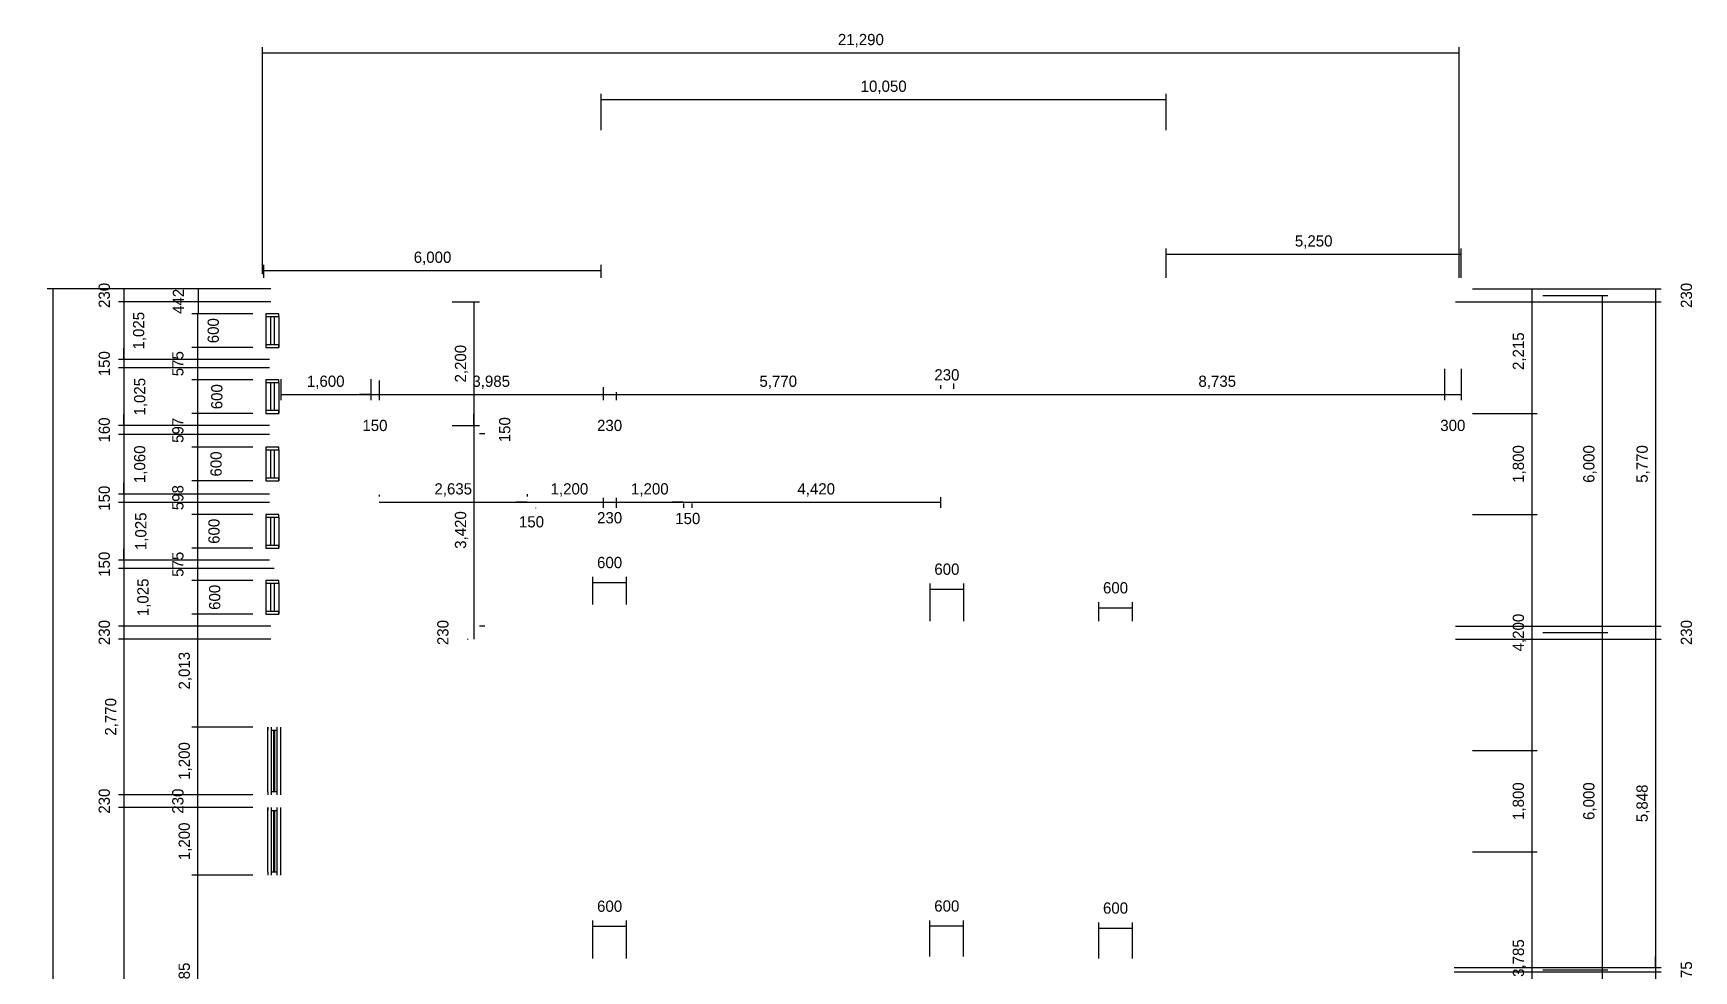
# Model space of a CAD drawing. Extents: x -2017610 to 288295, y -639251 to 250994.
# Drawn here: x 40877 to 70418, y -128851 to -112166 of the extents above; entities that cross this region are included whole.
import ezdxf

# ---------------------------------------------------------------- set-up
doc = ezdxf.new("R2010")
doc.units = 0
doc.header["$LTSCALE"] = 2
doc.header["$MEASUREMENT"] = 0
doc.header["$PDMODE"] = 2
doc.layers.get('0').update_dxf_attribs({"linetype": 'CONTINUOUS'})
doc.layers.get('DEFPOINTS').update_dxf_attribs({"linetype": 'CONTINUOUS'})
doc.layers.add('DIM', color=8, linetype='CONTINUOUS')
doc.layers.add('DOOR-WINDOW', color=8, linetype='CONTINUOUS')
doc.styles.add('STYLUS', font='stylu.ttf')
doc.dimstyles.new('DIM100S', dxfattribs={"dimscale": 0, "dimtxt": 200, "dimasz": 200, "dimexe": 100, "dimexo": 200, "dimgap": 100, "dimtad": 1, "dimdec": 0, "dimtxsty": 'STYLUS', "dimblk1": 'ARCHTICK', "dimblk2": 'ARCHTICK', "dimsah": 1, "dimcen": 100, "dimclrd": 256, "dimclre": 256, "dimclrt": 10, "dimazin": 3, "dimtfac": 1, "dimtdec": 0, "dimtmove": 0, "dimatfit": 3, "dimtolj": 1, "dimtzin": 0})

# ---------------------------------------------------------------- blocks, each defined once
blk = doc.blocks.new('*D26')
at = {"layer": 'DEFPOINTS', "color": 0}
for p in [(60431, -122390), (59831, -122832), (60431, -122832)]:
    blk.add_point(p, dxfattribs=at)
at = {"layer": 'DIM'}
for p, q in [((59831, -122632), (59831, -122290)), ((60431, -122632), (60431, -122290)), ((59831, -122390), (60431, -122390))]:
    blk.add_line(p, q, dxfattribs=at)
at = {"layer": 'DIM', "color": 10, "insert": (60131, -122036), "char_height": 200, "attachment_point": 5, "style": 'STYLUS'}
blk.add_mtext('\\A1;600', dxfattribs=at)
blk = doc.blocks.new('_ARCHTICK')
blk = doc.blocks.new('*D27')
at = {"layer": 'DEFPOINTS', "color": 0}
for p in [(57431, -122059), (56831, -122832), (57431, -122832)]:
    blk.add_point(p, dxfattribs=at)
at = {"layer": 'DIM'}
for p, q in [((56831, -122632), (56831, -121959)), ((57431, -122632), (57431, -121959)), ((56831, -122059), (57431, -122059))]:
    blk.add_line(p, q, dxfattribs=at)
at = {"layer": 'DIM', "color": 10, "insert": (57131, -121705), "char_height": 200, "attachment_point": 5, "style": 'STYLUS'}
blk.add_mtext('\\A1;600', dxfattribs=at)
blk = doc.blocks.new('*D28')
at = {"layer": 'DEFPOINTS', "color": 0}
for p in [(51431, -121941), (50831, -122532), (51431, -122532)]:
    blk.add_point(p, dxfattribs=at)
at = {"layer": 'DIM'}
for p, q in [((50831, -122332), (50831, -121841)), ((50831, -121941), (51431, -121941)), ((51431, -122332), (51431, -121841))]:
    blk.add_line(p, q, dxfattribs=at)
at = {"layer": 'DIM', "color": 10, "insert": (51131, -121587), "char_height": 200, "attachment_point": 5, "style": 'STYLUS'}
blk.add_mtext('\\A1;600', dxfattribs=at)
blk = doc.blocks.new('*D29')
at = {"layer": 'DEFPOINTS', "color": 0}
for p in [(51431, -128057), (50831, -128832), (51431, -128832)]:
    blk.add_point(p, dxfattribs=at)
at = {"layer": 'DIM'}
for p, q in [((50831, -128632), (50831, -127957)), ((50831, -128057), (51431, -128057)), ((51431, -128632), (51431, -127957))]:
    blk.add_line(p, q, dxfattribs=at)
at = {"layer": 'DIM', "color": 10, "insert": (51131, -127703), "char_height": 200, "attachment_point": 5, "style": 'STYLUS'}
blk.add_mtext('\\A1;600', dxfattribs=at)
blk = doc.blocks.new('*D30')
at = {"layer": 'DEFPOINTS', "color": 0}
for p in [(57429, -128053), (56829, -128795), (57429, -128795)]:
    blk.add_point(p, dxfattribs=at)
at = {"layer": 'DIM'}
for p, q in [((56829, -128595), (56829, -127953)), ((56829, -128053), (57429, -128053)), ((57429, -128595), (57429, -127953))]:
    blk.add_line(p, q, dxfattribs=at)
at = {"layer": 'DIM', "color": 10, "insert": (57129, -127699), "char_height": 200, "attachment_point": 5, "style": 'STYLUS'}
blk.add_mtext('\\A1;600', dxfattribs=at)
blk = doc.blocks.new('*D31')
at = {"layer": 'DEFPOINTS', "color": 0}
for p in [(60431, -128091), (59831, -128832), (60431, -128832)]:
    blk.add_point(p, dxfattribs=at)
at = {"layer": 'DIM'}
for p, q in [((59831, -128632), (59831, -127991)), ((59831, -128091), (60431, -128091)), ((60431, -128632), (60431, -127991))]:
    blk.add_line(p, q, dxfattribs=at)
at = {"layer": 'DIM', "color": 10, "insert": (60131, -127736), "char_height": 200, "attachment_point": 5, "style": 'STYLUS'}
blk.add_mtext('\\A1;600', dxfattribs=at)
blk = doc.blocks.new('*D35')
at = {"layer": 'DEFPOINTS', "color": 0}
for p in [(61031, -113347), (50981, -114092), (61031, -114092)]:
    blk.add_point(p, dxfattribs=at)
at = {"layer": 'DIM'}
for p, q in [((50981, -113892), (50981, -113247)), ((50981, -113347), (61031, -113347)), ((61031, -113892), (61031, -113247))]:
    blk.add_line(p, q, dxfattribs=at)
at = {"layer": 'DIM', "color": 10, "insert": (56006, -113128), "char_height": 200, "attachment_point": 5, "style": 'STYLUS'}
blk.add_mtext('\\A1;10,050', dxfattribs=at)
blk = doc.blocks.new('*D36')
at = {"layer": 'DEFPOINTS', "color": 0}
for p in [(66246, -112516), (44956, -116657), (66246, -116717)]:
    blk.add_point(p, dxfattribs=at)
at = {"layer": 'DIM'}
for p, q in [((44956, -116457), (44956, -112416)), ((44956, -112516), (66246, -112516)), ((66246, -116517), (66246, -112416))]:
    blk.add_line(p, q, dxfattribs=at)
at = {"layer": 'DIM', "color": 10, "insert": (55601, -112297), "char_height": 200, "attachment_point": 5, "style": 'STYLUS'}
blk.add_mtext('\\A1;21,290', dxfattribs=at)
blk = doc.blocks.new('*D47')
at = {"layer": 'DEFPOINTS', "color": 0}
for p in [(66281, -116717), (66281, -118932), (67534, -118932)]:
    blk.add_point(p, dxfattribs=at)
at = {"layer": 'DIM'}
for p, q in [((66481, -116717), (67634, -116717)), ((67534, -116717), (67534, -118932)), ((66481, -118932), (67634, -118932))]:
    blk.add_line(p, q, dxfattribs=at)
at = {"layer": 'DIM', "color": 10, "insert": (67316, -117825), "char_height": 200, "attachment_point": 5, "rotation": 90, "style": 'STYLUS'}
blk.add_mtext('\\A1;2,215', dxfattribs=at)
blk = doc.blocks.new('*D48')
at = {"layer": 'DEFPOINTS', "color": 0}
for p in [(66281, -118932), (66281, -120732), (67534, -120732)]:
    blk.add_point(p, dxfattribs=at)
at = {"layer": 'DIM'}
for p, q in [((66481, -118932), (67634, -118932)), ((67534, -118932), (67534, -120732)), ((66481, -120732), (67634, -120732))]:
    blk.add_line(p, q, dxfattribs=at)
at = {"layer": 'DIM', "color": 10, "insert": (67315, -119832), "char_height": 200, "attachment_point": 5, "rotation": 90, "style": 'STYLUS'}
blk.add_mtext('\\A1;1,800', dxfattribs=at)
blk = doc.blocks.new('*D49')
at = {"layer": 'DEFPOINTS', "color": 0}
for p in [(66281, -120732), (66281, -124932), (67534, -124932)]:
    blk.add_point(p, dxfattribs=at)
at = {"layer": 'DIM'}
for p, q in [((66481, -120732), (67634, -120732)), ((67534, -120732), (67534, -124932)), ((66481, -124932), (67634, -124932))]:
    blk.add_line(p, q, dxfattribs=at)
at = {"layer": 'DIM', "color": 10, "insert": (67315, -122832), "char_height": 200, "attachment_point": 5, "rotation": 90, "style": 'STYLUS'}
blk.add_mtext('\\A1;4,200', dxfattribs=at)
blk = doc.blocks.new('*D50')
at = {"layer": 'DEFPOINTS', "color": 0}
for p in [(66281, -124932), (66281, -126732), (67534, -126732)]:
    blk.add_point(p, dxfattribs=at)
at = {"layer": 'DIM'}
for p, q in [((66481, -124932), (67634, -124932)), ((67534, -124932), (67534, -126732)), ((66481, -126732), (67634, -126732))]:
    blk.add_line(p, q, dxfattribs=at)
at = {"layer": 'DIM', "color": 10, "insert": (67315, -125832), "char_height": 200, "attachment_point": 5, "rotation": 90, "style": 'STYLUS'}
blk.add_mtext('\\A1;1,800', dxfattribs=at)
blk = doc.blocks.new('*D51')
at = {"layer": 'DEFPOINTS', "color": 0}
for p in [(66281, -126732), (66281, -130517), (67534, -130517)]:
    blk.add_point(p, dxfattribs=at)
at = {"layer": 'DIM'}
for p, q in [((66481, -126732), (67634, -126732)), ((67534, -126732), (67534, -130517)), ((66481, -130517), (67634, -130517))]:
    blk.add_line(p, q, dxfattribs=at)
at = {"layer": 'DIM', "color": 10, "insert": (67316, -128625), "char_height": 200, "attachment_point": 5, "rotation": 90, "style": 'STYLUS'}
blk.add_mtext('\\A1;3,785', dxfattribs=at)
blk = doc.blocks.new('*D56')
at = {"layer": 'DEFPOINTS', "color": 0}
for p in [(67534, -116832), (67534, -122832), (68788, -122832)]:
    blk.add_point(p, dxfattribs=at)
at = {"layer": 'DIM'}
for p, q in [((67734, -116832), (68888, -116832)), ((68788, -116832), (68788, -122832)), ((67734, -122832), (68888, -122832))]:
    blk.add_line(p, q, dxfattribs=at)
at = {"layer": 'DIM', "color": 10, "insert": (68569, -119832), "char_height": 200, "attachment_point": 5, "rotation": 90, "style": 'STYLUS'}
blk.add_mtext('\\A1;6,000', dxfattribs=at)
blk = doc.blocks.new('*D57')
at = {"layer": 'DEFPOINTS', "color": 0}
for p in [(67534, -122832), (67534, -128832), (68788, -128832)]:
    blk.add_point(p, dxfattribs=at)
at = {"layer": 'DIM'}
for p, q in [((67734, -122832), (68888, -122832)), ((68788, -122832), (68788, -128832)), ((67734, -128832), (68888, -128832))]:
    blk.add_line(p, q, dxfattribs=at)
at = {"layer": 'DIM', "color": 10, "insert": (68569, -125832), "char_height": 200, "attachment_point": 5, "rotation": 90, "style": 'STYLUS'}
blk.add_mtext('\\A1;6,000', dxfattribs=at)
blk = doc.blocks.new('*D58')
at = {"layer": 'DEFPOINTS', "color": 0}
for p in [(67534, -128832), (67534, -134832), (68788, -134832)]:
    blk.add_point(p, dxfattribs=at)
at = {"layer": 'DIM'}
for p, q in [((67734, -128832), (68888, -128832)), ((68788, -128832), (68788, -134832)), ((67734, -134832), (68888, -134832))]:
    blk.add_line(p, q, dxfattribs=at)
at = {"layer": 'DIM', "color": 10, "insert": (68569, -131832), "char_height": 200, "attachment_point": 5, "rotation": 90, "style": 'STYLUS'}
blk.add_mtext('\\A1;6,000', dxfattribs=at)
blk = doc.blocks.new('*D66')
at = {"layer": 'DEFPOINTS', "color": 0}
for p in [(44981, -116717), (43810, -117160), (44981, -117160)]:
    blk.add_point(p, dxfattribs=at)
at = {"layer": 'DIM'}
for p, q in [((44781, -116717), (43710, -116717)), ((43810, -116717), (43810, -117160)), ((44781, -117160), (43710, -117160))]:
    blk.add_line(p, q, dxfattribs=at)
at = {"layer": 'DIM', "color": 10, "insert": (43460, -116938), "char_height": 200, "attachment_point": 5, "rotation": 90, "style": 'STYLUS'}
blk.add_mtext('\\A1;442', dxfattribs=at)
blk = doc.blocks.new('W1200')
for p, q in [((50, 230), (0, 230)), ((0, 165), (1200, 165)), ((0, 65), (1200, 65)), ((0, 0), (50, 0)), ((50, 230), (1200, 230)), ((50, 65), (50, 165)), ((50, 125), (1150, 125)), ((50, 105), (1150, 105)), ((50, 0), (1200, 0)), ((1200, 230), (1150, 230)), ((1150, 165), (1150, 65)), ((1150, 0), (1200, 0))]:
    blk.add_line(p, q)
blk = doc.blocks.new('W600')
at = {"layer": 'DOOR-WINDOW', "ltscale": 1000}
for p, q in [((50, 0), (0, 0)), ((0, 0), (0, -230)), ((50, 0), (600, 0)), ((50, -230), (50, 0)), ((550, 0), (550, -230)), ((600, 0), (550, 0)), ((600, -230), (600, 0)), ((0, -230), (50, -230)), ((50, -80), (550, -80)), ((50, -150), (550, -150)), ((50, -230), (600, -230)), ((550, -230), (600, -230))]:
    blk.add_line(p, q, dxfattribs=at)
blk = doc.blocks.new('*D117')
at = {"layer": 'DEFPOINTS', "color": 0}
for p in [(44981, -117160), (43801, -117760), (44981, -117760)]:
    blk.add_point(p, dxfattribs=at)
at = {"layer": 'DIM'}
for p, q in [((44781, -117160), (43701, -117160)), ((43801, -117160), (43801, -117760)), ((44781, -117760), (43701, -117760))]:
    blk.add_line(p, q, dxfattribs=at)
at = {"layer": 'DIM', "color": 10, "insert": (44081, -117460), "char_height": 200, "attachment_point": 5, "rotation": 90, "style": 'STYLUS'}
blk.add_mtext('\\A1;600', dxfattribs=at)
blk = doc.blocks.new('*D118')
at = {"layer": 'DEFPOINTS', "color": 0}
for p in [(44981, -117760), (43801, -118335), (44981, -118335)]:
    blk.add_point(p, dxfattribs=at)
at = {"layer": 'DIM'}
for p, q in [((44781, -117760), (43701, -117760)), ((43801, -117760), (43801, -118335)), ((44781, -118335), (43701, -118335))]:
    blk.add_line(p, q, dxfattribs=at)
at = {"layer": 'DIM', "color": 10, "insert": (43451, -118047), "char_height": 200, "attachment_point": 5, "rotation": 90, "style": 'STYLUS'}
blk.add_mtext('\\A1;575', dxfattribs=at)
blk = doc.blocks.new('*D119')
at = {"layer": 'DEFPOINTS', "color": 0}
for p in [(44981, -118335), (43801, -118935), (44981, -118935)]:
    blk.add_point(p, dxfattribs=at)
at = {"layer": 'DIM'}
for p, q in [((44781, -118335), (43701, -118335)), ((43801, -118335), (43801, -118935)), ((44781, -118935), (43701, -118935))]:
    blk.add_line(p, q, dxfattribs=at)
at = {"layer": 'DIM', "color": 10, "insert": (44144, -118635), "char_height": 200, "attachment_point": 5, "rotation": 90, "style": 'STYLUS'}
blk.add_mtext('\\A1;600', dxfattribs=at)
blk = doc.blocks.new('*D120')
at = {"layer": 'DEFPOINTS', "color": 0}
for p in [(44981, -118935), (43801, -119532), (44981, -119532)]:
    blk.add_point(p, dxfattribs=at)
at = {"layer": 'DIM'}
for p, q in [((44781, -118935), (43701, -118935)), ((43801, -118935), (43801, -119532)), ((44781, -119532), (43701, -119532))]:
    blk.add_line(p, q, dxfattribs=at)
at = {"layer": 'DIM', "color": 10, "insert": (43451, -119233), "char_height": 200, "attachment_point": 5, "rotation": 90, "style": 'STYLUS'}
blk.add_mtext('\\A1;597', dxfattribs=at)
blk = doc.blocks.new('*D121')
at = {"layer": 'DEFPOINTS', "color": 0}
for p in [(44981, -119532), (43801, -120132), (44981, -120132)]:
    blk.add_point(p, dxfattribs=at)
at = {"layer": 'DIM'}
for p, q in [((44781, -119532), (43701, -119532)), ((43801, -119532), (43801, -120132)), ((44781, -120132), (43701, -120132))]:
    blk.add_line(p, q, dxfattribs=at)
at = {"layer": 'DIM', "color": 10, "insert": (44131, -119832), "char_height": 200, "attachment_point": 5, "rotation": 90, "style": 'STYLUS'}
blk.add_mtext('\\A1;600', dxfattribs=at)
blk = doc.blocks.new('*D122')
at = {"layer": 'DEFPOINTS', "color": 0}
for p in [(44981, -120132), (43801, -120730), (44981, -120730)]:
    blk.add_point(p, dxfattribs=at)
at = {"layer": 'DIM'}
for p, q in [((44781, -120132), (43701, -120132)), ((43801, -120132), (43801, -120730)), ((44781, -120730), (43701, -120730))]:
    blk.add_line(p, q, dxfattribs=at)
at = {"layer": 'DIM', "color": 10, "insert": (43451, -120431), "char_height": 200, "attachment_point": 5, "rotation": 90, "style": 'STYLUS'}
blk.add_mtext('\\A1;598', dxfattribs=at)
blk = doc.blocks.new('*D123')
at = {"layer": 'DEFPOINTS', "color": 0}
for p in [(44981, -120730), (43801, -121330), (44981, -121330)]:
    blk.add_point(p, dxfattribs=at)
at = {"layer": 'DIM'}
for p, q in [((44781, -120730), (43701, -120730)), ((43801, -120730), (43801, -121330)), ((44781, -121330), (43701, -121330))]:
    blk.add_line(p, q, dxfattribs=at)
at = {"layer": 'DIM', "color": 10, "insert": (44094, -121030), "char_height": 200, "attachment_point": 5, "rotation": 90, "style": 'STYLUS'}
blk.add_mtext('\\A1;600', dxfattribs=at)
blk = doc.blocks.new('*D124')
at = {"layer": 'DEFPOINTS', "color": 0}
for p in [(44981, -121330), (43801, -121905), (44981, -121905)]:
    blk.add_point(p, dxfattribs=at)
at = {"layer": 'DIM'}
for p, q in [((44781, -121330), (43701, -121330)), ((43801, -121330), (43801, -121905)), ((44781, -121905), (43701, -121905))]:
    blk.add_line(p, q, dxfattribs=at)
at = {"layer": 'DIM', "color": 10, "insert": (43451, -121617), "char_height": 200, "attachment_point": 5, "rotation": 90, "style": 'STYLUS'}
blk.add_mtext('\\A1;575', dxfattribs=at)
blk = doc.blocks.new('*D125')
at = {"layer": 'DEFPOINTS', "color": 0}
for p in [(44981, -121905), (43801, -122505), (44981, -122505)]:
    blk.add_point(p, dxfattribs=at)
at = {"layer": 'DIM'}
for p, q in [((44781, -121905), (43701, -121905)), ((43801, -121905), (43801, -122505)), ((44781, -122505), (43701, -122505))]:
    blk.add_line(p, q, dxfattribs=at)
at = {"layer": 'DIM', "color": 10, "insert": (44106, -122205), "char_height": 200, "attachment_point": 5, "rotation": 90, "style": 'STYLUS'}
blk.add_mtext('\\A1;600', dxfattribs=at)
blk = doc.blocks.new('*D126')
at = {"layer": 'DEFPOINTS', "color": 0}
for p in [(44981, -122505), (43801, -124517), (44981, -124517)]:
    blk.add_point(p, dxfattribs=at)
at = {"layer": 'DIM'}
for p, q in [((44781, -122505), (43701, -122505)), ((43801, -122505), (43801, -124517)), ((44781, -124517), (43701, -124517))]:
    blk.add_line(p, q, dxfattribs=at)
at = {"layer": 'DIM', "color": 10, "insert": (43582, -123511), "char_height": 200, "attachment_point": 5, "rotation": 90, "style": 'STYLUS'}
blk.add_mtext('\\A1;2,013', dxfattribs=at)
blk = doc.blocks.new('*D127')
at = {"layer": 'DEFPOINTS', "color": 0}
for p in [(44981, -124517), (43801, -125717), (44981, -125717)]:
    blk.add_point(p, dxfattribs=at)
at = {"layer": 'DIM'}
for p, q in [((44781, -124517), (43701, -124517)), ((43801, -124517), (43801, -125717)), ((44781, -125717), (43701, -125717))]:
    blk.add_line(p, q, dxfattribs=at)
at = {"layer": 'DIM', "color": 10, "insert": (43582, -125117), "char_height": 200, "attachment_point": 5, "rotation": 90, "style": 'STYLUS'}
blk.add_mtext('\\A1;1,200', dxfattribs=at)
blk = doc.blocks.new('*D128')
at = {"layer": 'DEFPOINTS', "color": 0}
for p in [(44981, -125717), (43801, -125947), (44981, -125947)]:
    blk.add_point(p, dxfattribs=at)
at = {"layer": 'DIM'}
for p, q in [((44781, -125717), (43701, -125717)), ((43801, -125717), (43801, -125947)), ((44781, -125947), (43701, -125947))]:
    blk.add_line(p, q, dxfattribs=at)
at = {"layer": 'DIM', "color": 10, "insert": (43451, -125832), "char_height": 200, "attachment_point": 5, "rotation": 90, "style": 'STYLUS'}
blk.add_mtext('\\A1;230', dxfattribs=at)
blk = doc.blocks.new('*D129')
at = {"layer": 'DEFPOINTS', "color": 0}
for p in [(44981, -125947), (43801, -127147), (44981, -127147)]:
    blk.add_point(p, dxfattribs=at)
at = {"layer": 'DIM'}
for p, q in [((44781, -125947), (43701, -125947)), ((43801, -125947), (43801, -127147)), ((44781, -127147), (43701, -127147))]:
    blk.add_line(p, q, dxfattribs=at)
at = {"layer": 'DIM', "color": 10, "insert": (43582, -126547), "char_height": 200, "attachment_point": 5, "rotation": 90, "style": 'STYLUS'}
blk.add_mtext('\\A1;1,200', dxfattribs=at)
blk = doc.blocks.new('*D130')
at = {"layer": 'DEFPOINTS', "color": 0}
for p in [(44981, -127147), (43801, -130932), (44981, -130932)]:
    blk.add_point(p, dxfattribs=at)
at = {"layer": 'DIM'}
for p, q in [((44781, -127147), (43701, -127147)), ((43801, -127147), (43801, -130932)), ((44781, -130932), (43701, -130932))]:
    blk.add_line(p, q, dxfattribs=at)
at = {"layer": 'DIM', "color": 10, "insert": (43582, -129040), "char_height": 200, "attachment_point": 5, "rotation": 90, "style": 'STYLUS'}
blk.add_mtext('\\A1;3,785', dxfattribs=at)
blk = doc.blocks.new('*D137')
at = {"layer": 'DEFPOINTS', "color": 0}
for p in [(42492, -116947), (45306, -116717), (45306, -116947)]:
    blk.add_point(p, dxfattribs=at)
at = {"layer": 'DIM'}
for p, q in [((45106, -116717), (42392, -116717)), ((45106, -116947), (42392, -116947)), ((42492, -116717), (42492, -116947))]:
    blk.add_line(p, q, dxfattribs=at)
at = {"layer": 'DIM', "color": 10, "insert": (42142, -116832), "char_height": 200, "attachment_point": 5, "rotation": 90, "style": 'STYLUS'}
blk.add_mtext('\\A1;230', dxfattribs=at)
blk = doc.blocks.new('*D138')
at = {"layer": 'DEFPOINTS', "color": 0}
for p in [(45306, -116947), (42492, -117972), (45281, -117972)]:
    blk.add_point(p, dxfattribs=at)
at = {"layer": 'DIM'}
for p, q in [((45106, -116947), (42392, -116947)), ((42492, -116947), (42492, -117972)), ((45081, -117972), (42392, -117972))]:
    blk.add_line(p, q, dxfattribs=at)
at = {"layer": 'DIM', "color": 10, "insert": (42771, -117460), "char_height": 200, "attachment_point": 5, "rotation": 90, "style": 'STYLUS'}
blk.add_mtext('\\A1;1,025', dxfattribs=at)
blk = doc.blocks.new('*D139')
at = {"layer": 'DEFPOINTS', "color": 0}
for p in [(42492, -118122), (45281, -117972), (45281, -118122)]:
    blk.add_point(p, dxfattribs=at)
at = {"layer": 'DIM'}
for p, q in [((42492, -117972), (42492, -117772)), ((45081, -117972), (42392, -117972)), ((45081, -118122), (42392, -118122)), ((42492, -117972), (42492, -118122)), ((42492, -118122), (42492, -118322))]:
    blk.add_line(p, q, dxfattribs=at)
at = {"layer": 'DIM', "color": 10, "insert": (42142, -118047), "char_height": 200, "attachment_point": 5, "rotation": 90, "style": 'STYLUS'}
blk.add_mtext('\\A1;150', dxfattribs=at)
blk = doc.blocks.new('*D140')
at = {"layer": 'DEFPOINTS', "color": 0}
for p in [(45281, -118122), (42492, -119147), (45281, -119147)]:
    blk.add_point(p, dxfattribs=at)
at = {"layer": 'DIM'}
for p, q in [((45081, -118122), (42392, -118122)), ((42492, -118122), (42492, -119147)), ((45081, -119147), (42392, -119147))]:
    blk.add_line(p, q, dxfattribs=at)
at = {"layer": 'DIM', "color": 10, "insert": (42790, -118635), "char_height": 200, "attachment_point": 5, "rotation": 90, "style": 'STYLUS'}
blk.add_mtext('\\A1;1,025', dxfattribs=at)
blk = doc.blocks.new('*D141')
at = {"layer": 'DEFPOINTS', "color": 0}
for p in [(42492, -119307), (45281, -119147), (45281, -119307)]:
    blk.add_point(p, dxfattribs=at)
at = {"layer": 'DIM'}
for p, q in [((42492, -119147), (42492, -118947)), ((45081, -119147), (42392, -119147)), ((45081, -119307), (42392, -119307)), ((42492, -119147), (42492, -119307)), ((42492, -119307), (42492, -119507))]:
    blk.add_line(p, q, dxfattribs=at)
at = {"layer": 'DIM', "color": 10, "insert": (42142, -119227), "char_height": 200, "attachment_point": 5, "rotation": 90, "style": 'STYLUS'}
blk.add_mtext('\\A1;160', dxfattribs=at)
blk = doc.blocks.new('*D142')
at = {"layer": 'DEFPOINTS', "color": 0}
for p in [(45281, -119307), (42492, -120367), (45281, -120367)]:
    blk.add_point(p, dxfattribs=at)
at = {"layer": 'DIM'}
for p, q in [((45081, -119307), (42392, -119307)), ((42492, -119307), (42492, -120367)), ((45081, -120367), (42392, -120367))]:
    blk.add_line(p, q, dxfattribs=at)
at = {"layer": 'DIM', "color": 10, "insert": (42790, -119837), "char_height": 200, "attachment_point": 5, "rotation": 90, "style": 'STYLUS'}
blk.add_mtext('\\A1;1,060', dxfattribs=at)
blk = doc.blocks.new('*D143')
at = {"layer": 'DEFPOINTS', "color": 0}
for p in [(42492, -120517), (45281, -120367), (45281, -120517)]:
    blk.add_point(p, dxfattribs=at)
at = {"layer": 'DIM'}
for p, q in [((42492, -120367), (42492, -120167)), ((45081, -120367), (42392, -120367)), ((45081, -120517), (42392, -120517)), ((42492, -120367), (42492, -120517)), ((42492, -120517), (42492, -120717))]:
    blk.add_line(p, q, dxfattribs=at)
at = {"layer": 'DIM', "color": 10, "insert": (42142, -120442), "char_height": 200, "attachment_point": 5, "rotation": 90, "style": 'STYLUS'}
blk.add_mtext('\\A1;150', dxfattribs=at)
blk = doc.blocks.new('*D144')
at = {"layer": 'DEFPOINTS', "color": 0}
for p in [(45281, -120517), (42492, -121542), (45281, -121542)]:
    blk.add_point(p, dxfattribs=at)
at = {"layer": 'DIM'}
for p, q in [((45081, -120517), (42392, -120517)), ((42492, -120517), (42492, -121542)), ((45081, -121542), (42392, -121542))]:
    blk.add_line(p, q, dxfattribs=at)
at = {"layer": 'DIM', "color": 10, "insert": (42809, -121030), "char_height": 200, "attachment_point": 5, "rotation": 90, "style": 'STYLUS'}
blk.add_mtext('\\A1;1,025', dxfattribs=at)
blk = doc.blocks.new('*D145')
at = {"layer": 'DEFPOINTS', "color": 0}
for p in [(42492, -121692), (45281, -121542), (45362, -121692)]:
    blk.add_point(p, dxfattribs=at)
at = {"layer": 'DIM'}
for p, q in [((42492, -121542), (42492, -121342)), ((45081, -121542), (42392, -121542)), ((45162, -121692), (42392, -121692)), ((42492, -121542), (42492, -121692)), ((42492, -121692), (42492, -121892))]:
    blk.add_line(p, q, dxfattribs=at)
at = {"layer": 'DIM', "color": 10, "insert": (42142, -121617), "char_height": 200, "attachment_point": 5, "rotation": 90, "style": 'STYLUS'}
blk.add_mtext('\\A1;150', dxfattribs=at)
blk = doc.blocks.new('*D146')
at = {"layer": 'DEFPOINTS', "color": 0}
for p in [(45362, -121692), (42492, -122717), (45306, -122717)]:
    blk.add_point(p, dxfattribs=at)
at = {"layer": 'DIM'}
for p, q in [((45162, -121692), (42392, -121692)), ((42492, -121692), (42492, -122717)), ((45106, -122717), (42392, -122717))]:
    blk.add_line(p, q, dxfattribs=at)
at = {"layer": 'DIM', "color": 10, "insert": (42847, -122205), "char_height": 200, "attachment_point": 5, "rotation": 90, "style": 'STYLUS'}
blk.add_mtext('\\A1;1,025', dxfattribs=at)
blk = doc.blocks.new('*D147')
at = {"layer": 'DEFPOINTS', "color": 0}
for p in [(45306, -122717), (42492, -122947), (45306, -122947)]:
    blk.add_point(p, dxfattribs=at)
at = {"layer": 'DIM'}
for p, q in [((45106, -122717), (42392, -122717)), ((42492, -122717), (42492, -122947)), ((45106, -122947), (42392, -122947))]:
    blk.add_line(p, q, dxfattribs=at)
at = {"layer": 'DIM', "color": 10, "insert": (42142, -122832), "char_height": 200, "attachment_point": 5, "rotation": 90, "style": 'STYLUS'}
blk.add_mtext('\\A1;230', dxfattribs=at)
blk = doc.blocks.new('*D148')
at = {"layer": 'DEFPOINTS', "color": 0}
for p in [(45306, -122947), (42492, -125717), (44981, -125717)]:
    blk.add_point(p, dxfattribs=at)
at = {"layer": 'DIM'}
for p, q in [((45106, -122947), (42392, -122947)), ((42492, -122947), (42492, -125717)), ((44781, -125717), (42392, -125717))]:
    blk.add_line(p, q, dxfattribs=at)
at = {"layer": 'DIM', "color": 10, "insert": (42273, -124332), "char_height": 200, "attachment_point": 5, "rotation": 90, "style": 'STYLUS'}
blk.add_mtext('\\A1;2,770', dxfattribs=at)
blk = doc.blocks.new('*D149')
at = {"layer": 'DEFPOINTS', "color": 0}
for p in [(44981, -125717), (42492, -125947), (44981, -125947)]:
    blk.add_point(p, dxfattribs=at)
at = {"layer": 'DIM'}
for p, q in [((44781, -125717), (42392, -125717)), ((42492, -125717), (42492, -125947)), ((44781, -125947), (42392, -125947))]:
    blk.add_line(p, q, dxfattribs=at)
at = {"layer": 'DIM', "color": 10, "insert": (42142, -125832), "char_height": 200, "attachment_point": 5, "rotation": 90, "style": 'STYLUS'}
blk.add_mtext('\\A1;230', dxfattribs=at)
blk = doc.blocks.new('*D150')
at = {"layer": 'DEFPOINTS', "color": 0}
for p in [(44981, -125947), (42492, -134717), (45306, -134717)]:
    blk.add_point(p, dxfattribs=at)
at = {"layer": 'DIM'}
for p, q in [((44781, -125947), (42392, -125947)), ((42492, -125947), (42492, -134717)), ((45106, -134717), (42392, -134717))]:
    blk.add_line(p, q, dxfattribs=at)
at = {"layer": 'DIM', "color": 10, "insert": (42273, -130332), "char_height": 200, "attachment_point": 5, "rotation": 90, "style": 'STYLUS'}
blk.add_mtext('\\A1;8,770', dxfattribs=at)
blk = doc.blocks.new('*D156')
at = {"layer": 'DEFPOINTS', "color": 0}
for p in [(44981, -116717), (41227, -145732), (44981, -145732)]:
    blk.add_point(p, dxfattribs=at)
at = {"layer": 'DIM'}
for p, q in [((44781, -116717), (41127, -116717)), ((41227, -116717), (41227, -145732)), ((44781, -145732), (41127, -145732))]:
    blk.add_line(p, q, dxfattribs=at)
at = {"layer": 'DIM', "color": 10, "insert": (41008, -131225), "char_height": 200, "attachment_point": 5, "rotation": 90, "style": 'STYLUS'}
blk.add_mtext('\\A1;29,015', dxfattribs=at)
blk = doc.blocks.new('*D157')
at = {"layer": 'DEFPOINTS', "color": 0}
for p in [(65981, -116947), (66283, -116717), (69737, -116947)]:
    blk.add_point(p, dxfattribs=at)
at = {"layer": 'DIM'}
for p, q in [((66181, -116947), (69837, -116947)), ((66483, -116717), (69837, -116717)), ((69737, -116717), (69737, -116947))]:
    blk.add_line(p, q, dxfattribs=at)
at = {"layer": 'DIM', "color": 10, "insert": (70287, -116832), "char_height": 200, "attachment_point": 5, "rotation": 90, "style": 'STYLUS'}
blk.add_mtext('\\A1;230', dxfattribs=at)
blk = doc.blocks.new('*D158')
at = {"layer": 'DEFPOINTS', "color": 0}
for p in [(65981, -116947), (65981, -122717), (69737, -122717)]:
    blk.add_point(p, dxfattribs=at)
at = {"layer": 'DIM'}
for p, q in [((66181, -116947), (69837, -116947)), ((69737, -116947), (69737, -122717)), ((66181, -122717), (69837, -122717))]:
    blk.add_line(p, q, dxfattribs=at)
at = {"layer": 'DIM', "color": 10, "insert": (69517, -119832), "char_height": 200, "attachment_point": 5, "rotation": 90, "style": 'STYLUS'}
blk.add_mtext('\\A1;5,770', dxfattribs=at)
blk = doc.blocks.new('*D159')
at = {"layer": 'DEFPOINTS', "color": 0}
for p in [(65981, -122717), (65981, -122947), (69737, -122947)]:
    blk.add_point(p, dxfattribs=at)
at = {"layer": 'DIM'}
for p, q in [((66181, -122717), (69837, -122717)), ((69737, -122717), (69737, -122947)), ((66181, -122947), (69837, -122947))]:
    blk.add_line(p, q, dxfattribs=at)
at = {"layer": 'DIM', "color": 10, "insert": (70287, -122832), "char_height": 200, "attachment_point": 5, "rotation": 90, "style": 'STYLUS'}
blk.add_mtext('\\A1;230', dxfattribs=at)
blk = doc.blocks.new('*D160')
at = {"layer": 'DEFPOINTS', "color": 0}
for p in [(65981, -122947), (65956, -128795), (69737, -128795)]:
    blk.add_point(p, dxfattribs=at)
at = {"layer": 'DIM'}
for p, q in [((66181, -122947), (69837, -122947)), ((69737, -122947), (69737, -128795)), ((66156, -128795), (69837, -128795))]:
    blk.add_line(p, q, dxfattribs=at)
at = {"layer": 'DIM', "color": 10, "insert": (69517, -125871), "char_height": 200, "attachment_point": 5, "rotation": 90, "style": 'STYLUS'}
blk.add_mtext('\\A1;5,848', dxfattribs=at)
blk = doc.blocks.new('*D161')
at = {"layer": 'DEFPOINTS', "color": 0}
for p in [(65956, -128795), (65956, -128870), (69737, -128870)]:
    blk.add_point(p, dxfattribs=at)
at = {"layer": 'DIM'}
for p, q in [((66156, -128795), (69837, -128795)), ((69737, -128795), (69737, -128595)), ((69737, -128795), (69737, -128870)), ((66156, -128870), (69837, -128870)), ((69737, -128870), (69737, -129070))]:
    blk.add_line(p, q, dxfattribs=at)
at = {"layer": 'DIM', "color": 10, "insert": (70287, -128832), "char_height": 200, "attachment_point": 5, "rotation": 90, "style": 'STYLUS'}
blk.add_mtext('\\A1;75', dxfattribs=at)
blk = doc.blocks.new('*D168')
at = {"layer": 'DEFPOINTS', "color": 0}
for p in [(45281, -118122), (46881, -118122), (46881, -118597)]:
    blk.add_point(p, dxfattribs=at)
at = {"layer": 'DIM'}
for p, q in [((45281, -118322), (45281, -118697)), ((46881, -118322), (46881, -118697)), ((45281, -118597), (46881, -118597))]:
    blk.add_line(p, q, dxfattribs=at)
at = {"layer": 'DIM', "color": 10, "insert": (46081, -118378), "char_height": 200, "attachment_point": 5, "style": 'STYLUS'}
blk.add_mtext('\\A1;1,600', dxfattribs=at)
blk = doc.blocks.new('*D169')
at = {"layer": 'DEFPOINTS', "color": 0}
for p in [(46881, -118122), (47031, -118147), (47031, -118597)]:
    blk.add_point(p, dxfattribs=at)
at = {"layer": 'DIM'}
for p, q in [((46881, -118322), (46881, -118697)), ((47031, -118347), (47031, -118697)), ((46881, -118597), (46681, -118597)), ((46881, -118597), (47031, -118597)), ((47031, -118597), (47231, -118597))]:
    blk.add_line(p, q, dxfattribs=at)
at = {"layer": 'DIM', "color": 10, "insert": (46956, -119147), "char_height": 200, "attachment_point": 5, "style": 'STYLUS'}
blk.add_mtext('\\A1;150', dxfattribs=at)
blk = doc.blocks.new('*D170')
at = {"layer": 'DEFPOINTS', "color": 0}
for p in [(47031, -118147), (51016, -118265), (51016, -118597)]:
    blk.add_point(p, dxfattribs=at)
at = {"layer": 'DIM'}
for p, q in [((47031, -118347), (47031, -118697)), ((47031, -118597), (51016, -118597)), ((51016, -118465), (51016, -118697))]:
    blk.add_line(p, q, dxfattribs=at)
at = {"layer": 'DIM', "color": 10, "insert": (49024, -118378), "char_height": 200, "attachment_point": 5, "style": 'STYLUS'}
blk.add_mtext('\\A1;3,985', dxfattribs=at)
blk = doc.blocks.new('*D171')
at = {"layer": 'DEFPOINTS', "color": 0}
for p in [(51016, -118265), (51246, -118353), (51246, -118597)]:
    blk.add_point(p, dxfattribs=at)
at = {"layer": 'DIM'}
for p, q in [((51016, -118465), (51016, -118697)), ((51016, -118597), (51246, -118597)), ((51246, -118553), (51246, -118697))]:
    blk.add_line(p, q, dxfattribs=at)
at = {"layer": 'DIM', "color": 10, "insert": (51131, -119147), "char_height": 200, "attachment_point": 5, "style": 'STYLUS'}
blk.add_mtext('\\A1;230', dxfattribs=at)
blk = doc.blocks.new('*D172')
at = {"layer": 'DEFPOINTS', "color": 0}
for p in [(51246, -118353), (57016, -118597), (57016, -118629)]:
    blk.add_point(p, dxfattribs=at)
at = {"layer": 'DIM'}
for p, q in [((57016, -118429), (57016, -118497)), ((51246, -118553), (51246, -118697)), ((51246, -118597), (57016, -118597))]:
    blk.add_line(p, q, dxfattribs=at)
at = {"layer": 'DIM', "color": 10, "insert": (54131, -118378), "char_height": 200, "attachment_point": 5, "style": 'STYLUS'}
blk.add_mtext('\\A1;5,770', dxfattribs=at)
blk = doc.blocks.new('*D173')
at = {"layer": 'DEFPOINTS', "color": 0}
for p in [(57016, -118629), (57246, -118597), (57246, -118597)]:
    blk.add_point(p, dxfattribs=at)
at = {"layer": 'DIM'}
for p, q in [((57016, -118429), (57016, -118497)), ((57246, -118397), (57246, -118497)), ((57016, -118597), (57246, -118597))]:
    blk.add_line(p, q, dxfattribs=at)
at = {"layer": 'DIM', "color": 10, "insert": (57131, -118247), "char_height": 200, "attachment_point": 5, "style": 'STYLUS'}
blk.add_mtext('\\A1;230', dxfattribs=at)
blk = doc.blocks.new('*D174')
at = {"layer": 'DEFPOINTS', "color": 0}
for p in [(65981, -117940), (57246, -118597), (65981, -118597)]:
    blk.add_point(p, dxfattribs=at)
at = {"layer": 'DIM'}
for p, q in [((65981, -118140), (65981, -118697)), ((57246, -118397), (57246, -118497)), ((57246, -118597), (65981, -118597))]:
    blk.add_line(p, q, dxfattribs=at)
at = {"layer": 'DIM', "color": 10, "insert": (61940, -118378), "char_height": 200, "attachment_point": 5, "style": 'STYLUS'}
blk.add_mtext('\\A1;8,735', dxfattribs=at)
blk = doc.blocks.new('*D175')
at = {"layer": 'DEFPOINTS', "color": 0}
for p in [(65981, -117940), (66281, -117940), (66281, -118597)]:
    blk.add_point(p, dxfattribs=at)
at = {"layer": 'DIM'}
for p, q in [((65981, -118140), (65981, -118697)), ((66281, -118140), (66281, -118697)), ((65981, -118597), (66281, -118597))]:
    blk.add_line(p, q, dxfattribs=at)
at = {"layer": 'DIM', "color": 10, "insert": (66131, -119147), "char_height": 200, "attachment_point": 5, "style": 'STYLUS'}
blk.add_mtext('\\A1;300', dxfattribs=at)
blk = doc.blocks.new('*D176')
at = {"layer": 'DEFPOINTS', "color": 0}
for p in [(49666, -120512), (47031, -120580), (49666, -120570)]:
    blk.add_point(p, dxfattribs=at)
at = {"layer": 'DIM'}
for p, q in [((47031, -120380), (47031, -120412)), ((47031, -120512), (49666, -120512)), ((49666, -120370), (49666, -120412))]:
    blk.add_line(p, q, dxfattribs=at)
at = {"layer": 'DIM', "color": 10, "insert": (48349, -120293), "char_height": 200, "attachment_point": 5, "style": 'STYLUS'}
blk.add_mtext('\\A1;2,635', dxfattribs=at)
blk = doc.blocks.new('*D177')
at = {"layer": 'DEFPOINTS', "color": 0}
for p in [(49816, -120420), (49816, -120512), (49666, -120570)]:
    blk.add_point(p, dxfattribs=at)
at = {"layer": 'DIM'}
for p, q in [((49666, -120512), (49466, -120512)), ((49666, -120370), (49666, -120412)), ((49666, -120512), (49816, -120512)), ((49816, -120512), (50016, -120512)), ((49816, -120620), (49816, -120612))]:
    blk.add_line(p, q, dxfattribs=at)
at = {"layer": 'DIM', "color": 10, "insert": (49741, -120862), "char_height": 200, "attachment_point": 5, "style": 'STYLUS'}
blk.add_mtext('\\A1;150', dxfattribs=at)
blk = doc.blocks.new('*D178')
at = {"layer": 'DEFPOINTS', "color": 0}
for p in [(49816, -120420), (51016, -120237), (51016, -120512)]:
    blk.add_point(p, dxfattribs=at)
at = {"layer": 'DIM'}
for p, q in [((49816, -120512), (51016, -120512)), ((51016, -120437), (51016, -120612)), ((49816, -120620), (49816, -120612))]:
    blk.add_line(p, q, dxfattribs=at)
at = {"layer": 'DIM', "color": 10, "insert": (50416, -120293), "char_height": 200, "attachment_point": 5, "style": 'STYLUS'}
blk.add_mtext('\\A1;1,200', dxfattribs=at)
blk = doc.blocks.new('*D179')
at = {"layer": 'DEFPOINTS', "color": 0}
for p in [(51016, -120237), (51246, -120237), (51246, -120512)]:
    blk.add_point(p, dxfattribs=at)
at = {"layer": 'DIM'}
for p, q in [((51016, -120437), (51016, -120612)), ((51016, -120512), (51246, -120512)), ((51246, -120437), (51246, -120612))]:
    blk.add_line(p, q, dxfattribs=at)
at = {"layer": 'DIM', "color": 10, "insert": (51131, -120790), "char_height": 200, "attachment_point": 5, "style": 'STYLUS'}
blk.add_mtext('\\A1;230', dxfattribs=at)
blk = doc.blocks.new('*D180')
at = {"layer": 'DEFPOINTS', "color": 0}
for p in [(51246, -120237), (52446, -120335), (52446, -120512)]:
    blk.add_point(p, dxfattribs=at)
at = {"layer": 'DIM'}
for p, q in [((51246, -120437), (51246, -120612)), ((51246, -120512), (52446, -120512)), ((52446, -120535), (52446, -120612))]:
    blk.add_line(p, q, dxfattribs=at)
at = {"layer": 'DIM', "color": 10, "insert": (51846, -120293), "char_height": 200, "attachment_point": 5, "style": 'STYLUS'}
blk.add_mtext('\\A1;1,200', dxfattribs=at)
blk = doc.blocks.new('*D181')
at = {"layer": 'DEFPOINTS', "color": 0}
for p in [(52446, -120335), (52596, -120335), (52596, -120512)]:
    blk.add_point(p, dxfattribs=at)
at = {"layer": 'DIM'}
for p, q in [((52446, -120512), (52246, -120512)), ((52446, -120512), (52596, -120512)), ((52596, -120512), (52796, -120512)), ((52446, -120535), (52446, -120612)), ((52596, -120535), (52596, -120612))]:
    blk.add_line(p, q, dxfattribs=at)
at = {"layer": 'DIM', "color": 10, "insert": (52521, -120803), "char_height": 200, "attachment_point": 5, "style": 'STYLUS'}
blk.add_mtext('\\A1;150', dxfattribs=at)
blk = doc.blocks.new('*D182')
at = {"layer": 'DEFPOINTS', "color": 0}
for p in [(57016, -120220), (52596, -120335), (57016, -120512)]:
    blk.add_point(p, dxfattribs=at)
at = {"layer": 'DIM'}
for p, q in [((52596, -120512), (57016, -120512)), ((57016, -120420), (57016, -120612)), ((52596, -120535), (52596, -120612))]:
    blk.add_line(p, q, dxfattribs=at)
at = {"layer": 'DIM', "color": 10, "insert": (54806, -120293), "char_height": 200, "attachment_point": 5, "style": 'STYLUS'}
blk.add_mtext('\\A1;4,420', dxfattribs=at)
blk = doc.blocks.new('*D183')
at = {"layer": 'DEFPOINTS', "color": 0}
for p in [(48131, -116947), (48131, -119147), (48716, -119147)]:
    blk.add_point(p, dxfattribs=at)
at = {"layer": 'DIM'}
for p, q in [((48331, -116947), (48816, -116947)), ((48716, -116947), (48716, -119147)), ((48331, -119147), (48816, -119147))]:
    blk.add_line(p, q, dxfattribs=at)
at = {"layer": 'DIM', "color": 10, "insert": (48497, -118047), "char_height": 200, "attachment_point": 5, "rotation": 90, "style": 'STYLUS'}
blk.add_mtext('\\A1;2,200', dxfattribs=at)
blk = doc.blocks.new('*D184')
at = {"layer": 'DEFPOINTS', "color": 0}
for p in [(48131, -119147), (48711, -119297), (48716, -119297)]:
    blk.add_point(p, dxfattribs=at)
at = {"layer": 'DIM'}
for p, q in [((48716, -119147), (48716, -118947)), ((48331, -119147), (48816, -119147)), ((48716, -119147), (48716, -119297)), ((48716, -119297), (48716, -119497)), ((48911, -119297), (48816, -119297))]:
    blk.add_line(p, q, dxfattribs=at)
at = {"layer": 'DIM', "color": 10, "insert": (49266, -119222), "char_height": 200, "attachment_point": 5, "rotation": 90, "style": 'STYLUS'}
blk.add_mtext('\\A1;150', dxfattribs=at)
blk = doc.blocks.new('*D185')
at = {"layer": 'DEFPOINTS', "color": 0}
for p in [(48711, -119297), (48711, -122717), (48716, -122717)]:
    blk.add_point(p, dxfattribs=at)
at = {"layer": 'DIM'}
for p, q in [((48716, -119297), (48716, -122717)), ((48911, -119297), (48816, -119297)), ((48911, -122717), (48816, -122717))]:
    blk.add_line(p, q, dxfattribs=at)
at = {"layer": 'DIM', "color": 10, "insert": (48497, -121007), "char_height": 200, "attachment_point": 5, "rotation": 90, "style": 'STYLUS'}
blk.add_mtext('\\A1;3,420', dxfattribs=at)
blk = doc.blocks.new('*D186')
at = {"layer": 'DEFPOINTS', "color": 0}
for p in [(48711, -122717), (48716, -122947), (48800, -122947)]:
    blk.add_point(p, dxfattribs=at)
at = {"layer": 'DIM'}
for p, q in [((48716, -122717), (48716, -122947)), ((48911, -122717), (48816, -122717)), ((48600, -122947), (48616, -122947))]:
    blk.add_line(p, q, dxfattribs=at)
at = {"layer": 'DIM', "color": 10, "insert": (48166, -122832), "char_height": 200, "attachment_point": 5, "rotation": 90, "style": 'STYLUS'}
blk.add_mtext('\\A1;230', dxfattribs=at)
blk = doc.blocks.new('*D382')
at = {"layer": 'DEFPOINTS', "color": 0}
for p in [(50981, -116390), (44981, -116717), (50981, -116717)]:
    blk.add_point(p, dxfattribs=at)
at = {"layer": 'DIM'}
for p, q in [((44981, -116517), (44981, -116290)), ((44981, -116390), (50981, -116390)), ((50981, -116517), (50981, -116290))]:
    blk.add_line(p, q, dxfattribs=at)
at = {"layer": 'DIM', "color": 10, "insert": (47981, -116171), "char_height": 200, "attachment_point": 5, "style": 'STYLUS'}
blk.add_mtext('\\A1;6,000', dxfattribs=at)
blk = doc.blocks.new('*D383')
at = {"layer": 'DEFPOINTS', "color": 0}
for p in [(66281, -116100), (61031, -116717), (66281, -116717)]:
    blk.add_point(p, dxfattribs=at)
at = {"layer": 'DIM'}
for p, q in [((61031, -116517), (61031, -116000)), ((66281, -116517), (66281, -116000)), ((61031, -116100), (66281, -116100))]:
    blk.add_line(p, q, dxfattribs=at)
at = {"layer": 'DIM', "color": 10, "insert": (63656, -115881), "char_height": 200, "attachment_point": 5, "style": 'STYLUS'}
blk.add_mtext('\\A1;5,250', dxfattribs=at)

msp = doc.modelspace()

# ---------------------------------------------------------------- block references
at = {"layer": 'DOOR-WINDOW'}
for name, p, rotation in [('W600', (45246.2, -117159.7), 270), ('W600', (45246.2, -118332.2), 270), ('W600', (45246.2, -119532.2), 270), ('W600', (45246.2, -120729.7), 270), ('W600', (45246.2, -121904.7), 270), ('W1200', (45281.2, -125717.2), 90), ('W1200', (45281.2, -127147.2), 90)]:
    msp.add_blockref(name, p, dxfattribs=dict(at, rotation=rotation))

# ---------------------------------------------------------------- dimensions: what is measured, and where the dimension line sits
at = {"layer": 'DIM'}
for base, p1, p2, picture, middle in [((66246.2, -112516), (44956.2, -116657.2), (66246.2, -116717.2), '*D36', (55601.2, -112297.2)), ((61031.2, -113347.1), (50981.2, -114092.2), (61031.2, -114092.2), '*D35', (56006.2, -113128.4)), ((66281.2, -116100), (61031.2, -116717.2), (66281.2, -116717.2), '*D383', (63656.2, -115881.3)), ((50981.2, -116390), (44981.2, -116717.2), (50981.2, -116717.2), '*D382', (47981.2, -116171.3)), ((46881.2, -118597.3), (45281.2, -118122.2), (46881.2, -118122.2), '*D168', (46081.2, -118378.3)), ((47031.2, -118597.3), (46881.2, -118122.2), (47031.2, -118147.2), '*D169', (46956.2, -119147.3)), ((51016.2, -118597.3), (47031.2, -118147.2), (51016.2, -118265.1), '*D170', (49023.7, -118378.3)), ((57246.2, -118597.3), (57016.2, -118629.1), (57246.2, -118597.3), '*D173', (57131.2, -118247.3)), ((66281.2, -118597.3), (65981.2, -117939.7), (66281.2, -117939.7), '*D175', (66131.2, -119147.3)), ((51246.2, -118597.3), (51016.2, -118265.1), (51246.2, -118353.3), '*D171', (51131.2, -119147.3)), ((57016.2, -118597.3), (51246.2, -118353.3), (57016.2, -118629.1), '*D172', (54131.2, -118378.3)), ((49666.2, -120511.6), (47031.2, -120579.7), (49666.2, -120569.7), '*D176', (48348.7, -120292.5)), ((51016.2, -120511.6), (49816.2, -120419.7), (51016.2, -120237.2), '*D178', (50416.2, -120292.5)), ((52446.2, -120511.6), (51246.2, -120237.2), (52446.2, -120335.3), '*D180', (51846.2, -120292.5)), ((57016.2, -120511.6), (52596.2, -120335.3), (57016.2, -120220.1), '*D182', (54806.2, -120292.5)), ((49816.2, -120511.6), (49666.2, -120569.7), (49816.2, -120419.7), '*D177', (49741.2, -120861.6)), ((51431.2, -121941.1), (50831.2, -122532.2), (51431.2, -122532.2), '*D28', (51131.2, -121586.6)), ((57431.2, -122059.2), (56831.2, -122832.2), (57431.2, -122832.2), '*D27', (57131.2, -121704.8)), ((60431.2, -122390), (59831.2, -122832.2), (60431.2, -122832.2), '*D26', (60131.2, -122035.5)), ((51431.2, -128057.1), (50831.2, -128832.2), (51431.2, -128832.2), '*D29', (51131.2, -127702.6)), ((57428.9, -128053.2), (56828.9, -128794.7), (57428.9, -128794.7), '*D30', (57128.9, -127698.8)), ((60431.2, -128090.7), (59831.2, -128832.2), (60431.2, -128832.2), '*D31', (60131.2, -127736.3))]:
    dim = msp.add_linear_dim(base=base, p1=p1, p2=p2, dimstyle='DIM100S', override={"dimscale": 1}, dxfattribs=at)
    dim.commit()
    dim.dimension.update_dxf_attribs({"geometry": picture, "text_midpoint": middle})
for base, p1, p2, picture, middle in [((42491.8, -116947.2), (45306.2, -116717.2), (45306.2, -116947.2), '*D137', (42141.8, -116832.2)), ((69736.5, -116947.2), (66283.4, -116717.2), (65981.2, -116947.2), '*D157', (70286.5, -116832.2)), ((41227.3, -145732.2), (44981.2, -116717.2), (44981.2, -145732.2), '*D156', (41008.2, -131224.7)), ((43810.1604829, -117159.6723152), (44981.2204138, -116717.1723152), (44981.2204138, -117159.6723152), '*D66', (43460.1604829, -116938.4223152)), ((48715.7, -119147.2), (48131.2, -116947.2), (48131.2, -119147.2), '*D183', (48496.7, -118047.2)), ((69736.5, -122717.2), (65981.2, -116947.2), (65981.2, -122717.2), '*D158', (69517.5, -119832.2)), ((67533.7, -118932.2), (66281.2, -116717.2), (66281.2, -118932.2), '*D47', (67315.7, -117824.7)), ((68788.2, -122832.2), (67533.7, -116832.2), (67533.7, -122832.2), '*D56', (68569.4, -119832.2)), ((42491.8, -118122.2), (45281.2, -117972.2), (45281.2, -118122.2), '*D139', (42141.8, -118047.2)), ((43801.4, -118334.7), (44981.2, -117759.7), (44981.2, -118334.7), '*D118', (43451.4, -118047.2)), ((42491.8428, -119306.7217), (45281.2204, -119147.1723), (45281.2204, -119306.7217), '*D141', (42141.8428, -119226.947)), ((43801.399491, -119532.1723152), (44981.2204138, -118934.6723152), (44981.2204138, -119532.1723152), '*D120', (43451.399491, -119233.4223152)), ((48715.7, -119297.2), (48131.2, -119147.2), (48711.4, -119297.2), '*D184', (49265.7, -119222.2)), ((67533.7, -120732.2), (66281.2, -118932.2), (66281.2, -120732.2), '*D48', (67314.9, -119832.2)), ((48715.7, -122717.2), (48711.4, -119297.2), (48711.4, -122717.2), '*D185', (48496.7, -121007.2)), ((42491.8, -120517.2), (45281.2, -120367.2), (45281.2, -120517.2), '*D143', (42141.8, -120442.2)), ((43801.399491, -120729.6723152), (44981.2204138, -120132.1723152), (44981.2204138, -120729.6723152), '*D122', (43451.399491, -120430.9223152)), ((67533.7, -124932.2), (66281.2, -120732.2), (66281.2, -124932.2), '*D49', (67314.9, -122832.2)), ((42491.8, -121692.2), (45281.2, -121542.2), (45361.8, -121692.2), '*D145', (42141.8, -121617.2)), ((43801.4, -121904.7), (44981.2, -121329.7), (44981.2, -121904.7), '*D124', (43451.4, -121617.2)), ((43801.399491, -124517.1723152), (44981.2204138, -122504.6723152), (44981.2204138, -124517.1723152), '*D126', (43582.3518719, -123510.9223152)), ((42491.8, -122947.2), (45306.2, -122717.2), (45306.2, -122947.2), '*D147', (42141.8, -122832.2)), ((48715.7, -122947.2), (48711.4, -122717.2), (48800.2, -122947.2), '*D186', (48165.7, -122832.2)), ((69736.5, -122947.2), (65981.2, -122717.2), (65981.2, -122947.2), '*D159', (70286.5, -122832.2)), ((68788.2, -128832.2), (67533.7, -122832.2), (67533.7, -128832.2), '*D57', (68569.4, -125832.2)), ((42491.8, -125717.2), (45306.2, -122947.2), (44981.2, -125717.2), '*D148', (42272.8, -124332.2)), ((69736.5264251, -128794.6723152), (65981.2204138, -122947.1723152), (65956.2204138, -128794.6723152), '*D160', (69517.478806, -125870.9223152)), ((43801.4, -125717.2), (44981.2, -124517.2), (44981.2, -125717.2), '*D127', (43582.4, -125117.2)), ((67533.7, -126732.2), (66281.2, -124932.2), (66281.2, -126732.2), '*D50', (67314.9, -125832.2)), ((42491.8, -125947.2), (44981.2, -125717.2), (44981.2, -125947.2), '*D149', (42141.8, -125832.2)), ((43801.4, -125947.2), (44981.2, -125717.2), (44981.2, -125947.2), '*D128', (43451.4, -125832.2)), ((42491.8, -134717.2), (44981.2, -125947.2), (45306.2, -134717.2), '*D150', (42272.8, -130332.2)), ((43801.4, -127147.2), (44981.2, -125947.2), (44981.2, -127147.2), '*D129', (43582.4, -126547.2)), ((67533.7, -130517.2), (66281.2, -126732.2), (66281.2, -130517.2), '*D51', (67315.7, -128624.7)), ((43801.4, -130932.2), (44981.2, -127147.2), (44981.2, -130932.2), '*D130', (43582.4, -129039.7)), ((69736.5, -128869.7), (65956.2, -128794.7), (65956.2, -128869.7), '*D161', (70286.5, -128832.2)), ((68788.2, -134832.2), (67533.7, -128832.2), (67533.7, -134832.2), '*D58', (68569.4, -131832.2))]:
    dim = msp.add_linear_dim(base=base, p1=p1, p2=p2, angle=90, dimstyle='DIM100S', override={"dimscale": 1}, dxfattribs=at)
    dim.commit()
    dim.dimension.update_dxf_attribs({"geometry": picture, "text_midpoint": middle})
for base, p1, p2, picture, middle in [((42491.8, -117972.2), (45306.2, -116947.2), (45281.2, -117972.2), '*D138', (42770.5, -117459.7)), ((43801.4, -117759.7), (44981.2, -117159.7), (44981.2, -117759.7), '*D117', (44081.4, -117459.7)), ((42491.8, -119147.2), (45281.2, -118122.2), (45281.2, -119147.2), '*D140', (42789.6, -118634.7)), ((43801.4, -118934.7), (44981.2, -118334.7), (44981.2, -118934.7), '*D119', (44143.6, -118634.7)), ((42491.8428, -120367.1723), (45281.2204, -119306.7217), (45281.2204, -120367.1723), '*D142', (42789.6401, -119836.947)), ((43801.4, -120132.2), (44981.2, -119532.2), (44981.2, -120132.2), '*D121', (44131.2, -119832.2)), ((42491.8, -121542.2), (45281.2, -120517.2), (45281.2, -121542.2), '*D144', (42808.8, -121029.7)), ((43801.4, -121329.7), (44981.2, -120729.7), (44981.2, -121329.7), '*D123', (44094, -121029.7)), ((42491.8, -122717.2), (45361.8, -121692.2), (45306.2, -122717.2), '*D146', (42847, -122205.2)), ((43801.4, -122504.7), (44981.2, -121904.7), (44981.2, -122504.7), '*D125', (44106.4, -122204.7))]:
    dim = msp.add_linear_dim(base=base, p1=p1, p2=p2, angle=90, dimstyle='DIM100S', override={"dimscale": 1}, dxfattribs=at)
    dim.commit()
    dim.dimension.update_dxf_attribs({"geometry": picture, "text_midpoint": middle, "dimtype": 160})
for base, p1, p2, picture, middle in [((65981.2, -118597.3), (57246.2, -118597.3), (65981.2, -117939.7), '*D174', (61940, -118378.3)), ((51246.2, -120511.6), (51016.2, -120237.2), (51246.2, -120237.2), '*D179', (51131.2, -120789.9)), ((52596.2, -120511.6), (52446.2, -120335.3), (52596.2, -120335.3), '*D181', (52521.2, -120803))]:
    dim = msp.add_linear_dim(base=base, p1=p1, p2=p2, dimstyle='DIM100S', override={"dimscale": 1}, dxfattribs=at)
    dim.commit()
    dim.dimension.update_dxf_attribs({"geometry": picture, "text_midpoint": middle, "dimtype": 160})

doc.saveas('drawing.dxf')
